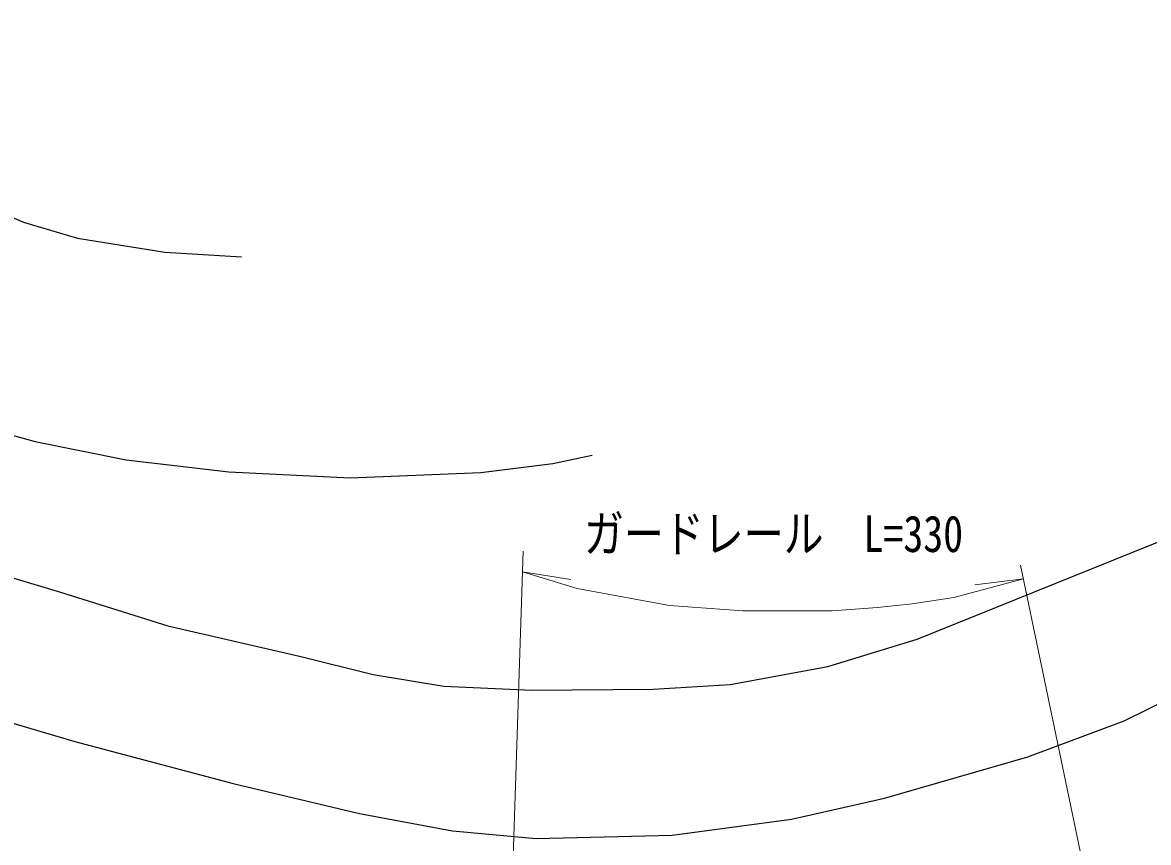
# Model space of a CAD drawing. Units: millimetres on the paper, with parts at other scales. Extents: x 40 to 680, y 20 to 380.
# Drawn here: x 281.1 to 337.5, y 269.7 to 310.8 of the extents above; entities that cross this region are included whole.
import ezdxf
from ezdxf.enums import TextEntityAlignment as Align

# ---------------------------------------------------------------- set-up
doc = ezdxf.new("R2010")
doc.units = ezdxf.units.MM
doc.layers.add('M-BGD', color=7, linetype='Continuous', lineweight=25)
doc.layers.add('M-STR-HTXT', color=7, linetype='Continuous', lineweight=13)
doc.styles.add('ＭＳ ゴシック', font='')
doc.styles.get('ＭＳ ゴシック').set_extended_font_data('MS Gothic')

msp = doc.modelspace()

# ---------------------------------------------------------------- linework, layer by layer
at = {"layer": 'M-BGD'}
for points in [[(210.362, 310.8), (214.789, 309.549), (219.11, 308.567), (222.281, 308.009), (226.357, 307.808), (238.557, 307.672), (250.702, 307.408), (262.531, 306.472), (267.563, 305.855), (269.798, 305.341), (272.34, 304.498), (275.642, 303.155), (281.141, 300.8), (283.846, 300), (288.221, 299.288), (292.047, 299.05)], [(260.707, 280.294), (263.505, 279.998), (269.754, 278.629), (274.717, 277.421), (283.709, 274.773), (291.636, 272.673), (297.965, 271.16), (302.627, 270.301), (306.819, 269.914), (313.63, 270.078), (319.593, 270.881), (324.254, 271.929), (331.431, 273.998), (336.269, 275.812), (341.298, 278.299), (351.724, 284.259), (360.997, 290.048), (367.796, 294.65), (375.974, 300.678), (380.17, 304.462)], [(210.426, 301.984), (215.857, 301.189), (222.197, 300.326), (229.396, 299.699), (236.997, 299.359), (243.846, 298.716), (251.117, 297.833), (258.153, 296.429), (264.138, 294.784), (269.802, 293.282), (277.742, 290.891), (281.72, 289.797), (286.276, 288.88), (291.42, 288.279), (297.511, 287.988), (304.04, 288.243), (307.649, 288.694), (309.619, 289.118)], [(252.824, 288.29), (257.035, 287.928), (262.619, 287.121), (269.265, 285.868), (275.415, 284.524), (282.988, 282.255), (288.361, 280.572), (294.966, 279.039), (298.643, 278.12), (302.185, 277.536), (306.589, 277.345), (312.669, 277.386), (316.522, 277.619), (321.425, 278.52), (325.888, 279.891), (338.685, 285.055), (347.107, 289.291), (352.06, 292.087), (355.848, 294.519)]]:
    msp.add_lwpolyline(points, dxfattribs=at)
at = {"layer": 'M-STR-HTXT'}
for p, q in [((306.155, 284.306), (305.19, 254.229)), ((306.122, 283.278), (308.547, 282.89)), ((331.07, 283.605), (336.597, 257.123)), ((331.213, 282.92), (328.777, 282.617))]:
    msp.add_line(p, q, dxfattribs=at)
msp.add_lwpolyline([(306.122, 283.278), (308.866, 282.434), (313.484, 281.589), (317.157, 281.315), (321.638, 281.315), (323.902, 281.483), (325.643, 281.67), (327.725, 281.98), (331.213, 282.92)], dxfattribs=at)

# ---------------------------------------------------------------- texts
at = {"layer": 'M-STR-HTXT', "style": 'ＭＳ ゴシック', "width": 0.8}
msp.add_text('ガードレール\u3000L=330', height=1.833, dxfattribs=at).set_placement((318.701, 283.715), align=Align.BOTTOM_CENTER)

doc.saveas('drawing.dxf')
